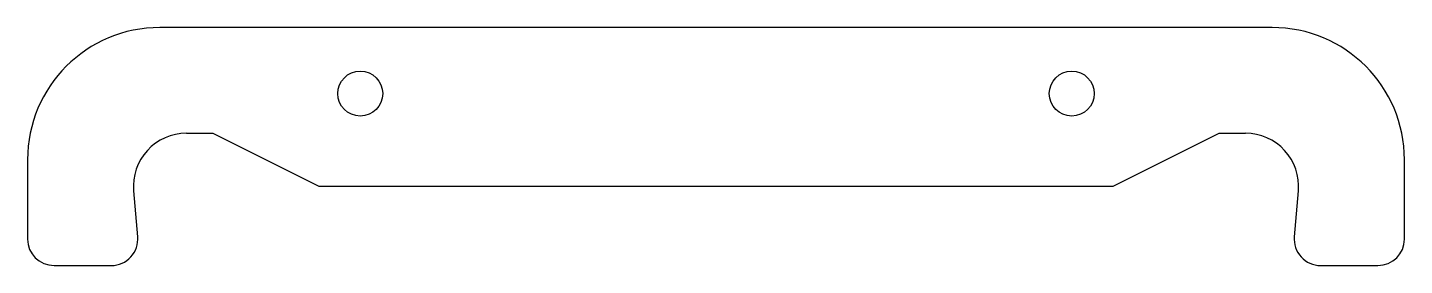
# Model space of a CAD drawing. Header units: millimetres. Extents: x -12 to 92, y -6 to 12.
import ezdxf

# ---------------------------------------------------------------- set-up
doc = ezdxf.new("R2010")
doc.units = ezdxf.units.MM

msp = doc.modelspace()

# ---------------------------------------------------------------- linework, layer by layer
at = {"color": 7, "linetype": 'Continuous', "lineweight": 25}
for p, q in [((82, 12), (-2, 12)), ((0, 4), (2, 4)), ((2, 4), (10, 0)), ((70, 0), (78, 4)), ((78, 4), (80, 4)), ((-12, 2), (-12, -4)), ((92, -4), (92, 2)), ((10, 0), (70, 0)), ((-3.68, -3.83), (-3.98, -0.35)), ((83.98, -0.35), (83.68, -3.83)), ((-10, -6), (-5.67, -6)), ((85.67, -6), (90, -6))]:
    msp.add_line(p, q, dxfattribs=at)
for centre in [(13.13, 7), (66.87, 7)]:
    msp.add_circle(centre, 1.7, dxfattribs=at)
for centre, radius, start, end in [((-2, 2), 10, 90, 180), ((82, 2), 10, 0, 90), ((0, 0), 4, 90, 185), ((80, 0), 4, 355, 90), ((-10, -4), 2, 180, 270), ((-5.67, -4), 2, 270, 5), ((85.67, -4), 2, 175, 270), ((90, -4), 2, 270, 0)]:
    msp.add_arc(centre, radius, start, end, dxfattribs=at)

doc.saveas('drawing.dxf')
